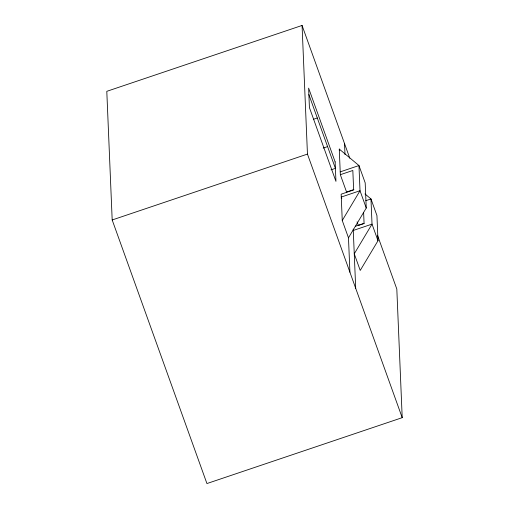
<?xml version="1.0" encoding="UTF-8"?>
<svg xmlns="http://www.w3.org/2000/svg" width="509" height="509" viewBox="0 0 509 509"><rect width="100%" height="100%" fill="white"/><g stroke="black" fill="none" stroke-linecap="round" stroke-linejoin="round"><path stroke-width="0.76" d="M349.918 272.22L348.48 237.818L342.252 220.505L360.016 190.722L358.96 165.546L339.261 149.067L340.336 174.695L346.559 192.008L353.908 189.526M348.48 237.818L366.245 208.035L365.188 182.858L358.96 165.546L340.216 171.87M365.723 200.718L370.972 198.949L376.94 215.561L377.996 240.732L360.232 270.425L354.258 253.813L372.028 224.119L370.972 198.949L364.998 193.954M349.785 158.204L302.066 25.45L106.795 91.334L112.184 219.971L206.934 483.55L402.205 417.666L396.816 289.029L377.462 235.19M313.652 119.214L317.298 117.986M323.209 148.074L327.586 146.605M112.184 219.971L307.455 154.093L302.066 25.45M330.996 169.847L335.406 168.358L308.874 94.559M340.336 174.695L352.832 170.477L353.647 189.965L341.151 194.183L342.252 220.505M355.327 226.301L364.075 223.349L363.611 212.278M359.074 225.213L364.177 223.496M353.278 230.45L372.028 224.119L377.996 240.732M366.245 208.035L360.016 190.722L341.272 197.047L341.787 198.485M339.261 149.067L339.777 150.511M357.044 221.848L358.349 225.462M307.455 154.093L402.205 417.666M353.221 229.082L355.702 288.304M344.529 143.576L344.994 154.59M335.138 161.894L308.607 88.095L309.421 107.584L335.953 181.382L335.138 161.894"/></g></svg>
